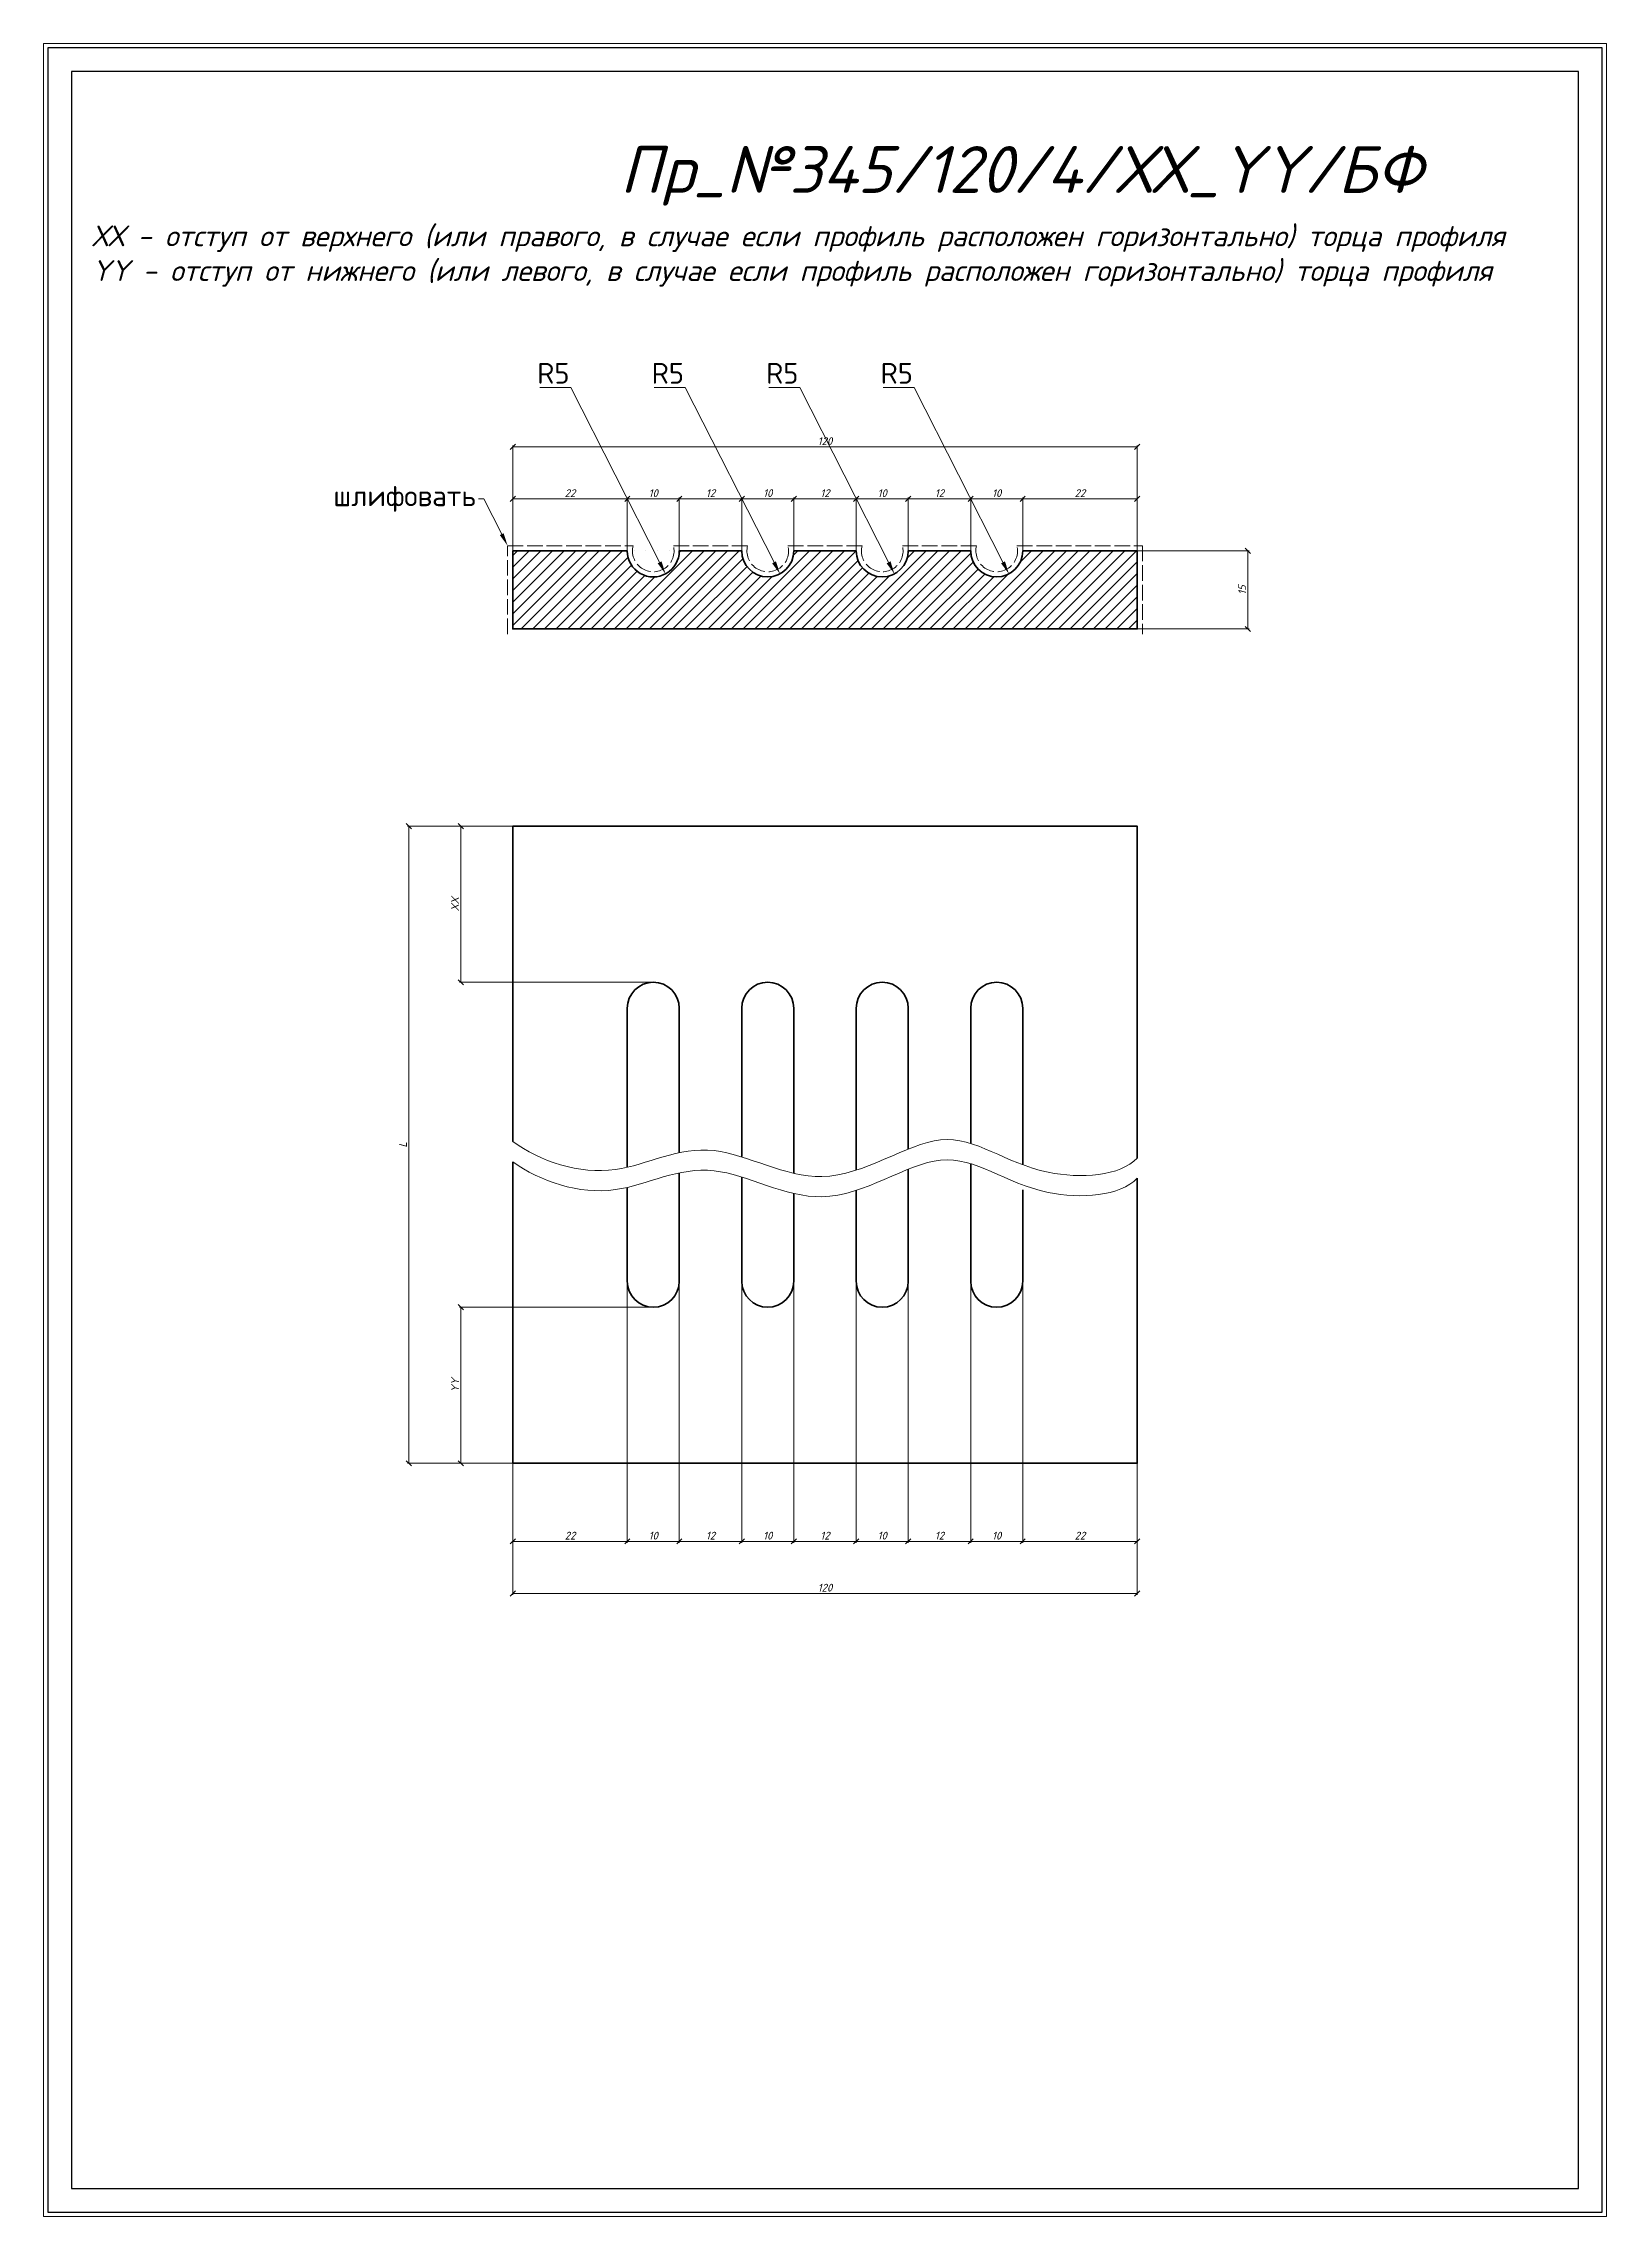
# Model space of a CAD drawing. Header units: millimetres. Extents: x 4470 to 4771, y -2217 to -1799.
import ezdxf
from ezdxf import colors
from ezdxf.entities.mleader import LeaderData, LeaderLine
from ezdxf.math import Vec2, Vec3

# ---------------------------------------------------------------- set-up
doc = ezdxf.new("R2010")
doc.units = ezdxf.units.MM
doc.linetypes.add('ACAD_ISO02W100', pattern=[15, 12, -3])
doc.layers.get('0').update_dxf_attribs({"lineweight": 13})
for name, color, linetype, lineweight in [('Пр_№345-БФ', 1, 'Continuous', 35), ('служебный слой ЛИНИИ ПУНКТИРНЫЕ', 7, 'ACAD_ISO02W100', 13), ('служебный слой НАДПИСИ', 7, 'Continuous', 13), ('служебный слой ПОЗИЦИИ', 7, 'Continuous', 13), ('служебный слой РАЗМЕРЫ', 7, 'Continuous', 9), ('служебный слой ШТАМП', 7, 'Continuous', 30), ('служебный слой ШТРИХОВКА', 7, 'Continuous', 5)]:
    doc.layers.add(name, color=color, linetype=linetype, lineweight=lineweight)
doc.styles.add('ЕСКД', font='isocpeur.ttf', dxfattribs={"oblique": 15})
doc.styles.add('ЕСКД профили размеры', font='isocpeur.ttf')
doc.styles.add('ЕСКД штамп_текст', font='isocpeur.ttf')
doc.dimstyles.new('ЕСКД', dxfattribs={"dimtxt": 3.5, "dimasz": 2.5, "dimexe": 0.25, "dimexo": 0, "dimgap": 0.35, "dimtad": 1, "dimdec": 1, "dimzin": 9, "dimtxsty": 'ЕСКД', "dimblk": 'OBLIQUE', "dimcen": 0, "dimclrd": 256, "dimclre": 256, "dimclrt": 256, "dimadec": 1, "dimazin": 0, "dimtfac": 1, "dimtdec": 1, "dimtmove": 0, "dimatfit": 3, "dimldrblk": 'DOTSMALL', "dimfxl": 1, "dimlwd": -1, "dimlwe": -1, "dimarcsym": 0})
doc.dimstyles.new('ЕСКД профили$4', dxfattribs={"dimtxt": 1.5, "dimasz": 1, "dimexe": 0.3, "dimexo": 0, "dimgap": 0.35, "dimtad": 1, "dimtoh": 1, "dimdec": 1, "dimzin": 9, "dimtxsty": 'ЕСКД профили размеры', "dimblk": 'OBLIQUE', "dimcen": 0, "dimse1": 1, "dimclrd": 256, "dimclre": 256, "dimclrt": 256, "dimadec": 1, "dimazin": 0, "dimtfac": 1, "dimtdec": 1, "dimtofl": 0, "dimtmove": 0, "dimatfit": 3, "dimldrblk": 'DOTSMALL', "dimfxl": 1, "dimlwd": -1, "dimlwe": -1, "dimarcsym": 2})

# ---------------------------------------------------------------- blocks, each defined once
blk = doc.blocks.new('_DotSmall')
at = {"color": 0, "linetype": 'ByBlock', "lineweight": -3, "const_width": 0.5}
blk.add_lwpolyline([(-0.0625, 0, 1), (0.0625, 0, 1)], format="xyb", close=True, dxfattribs=at)
blk = doc.blocks.new('_OBLIQUE')
at = {"color": 0, "linetype": 'ByBlock'}
blk.add_line((-0.5, -0.5), (0.5, 0.5), dxfattribs=at)
blk = doc.blocks.new('*D8')
at = {"layer": 'Defpoints', "color": 0, "transparency": 16777216}
for p in [(4651.28, -1892.35), (4653.55, -1896.81)]:
    blk.add_point(p, dxfattribs=at)
at = {"layer": 'служебный слой РАЗМЕРЫ', "transparency": 16777216}
for p, q in [((4631.66, -1865.46), (4637.61, -1865.46)), ((4637.61, -1865.46), (4654.68, -1899.04))]:
    blk.add_line(p, q, dxfattribs=at)
blk.add_solid([(4655.06, -1898.85), (4654.31, -1899.23), (4655.82, -1901.27)], dxfattribs=at)
at = {"layer": 'служебный слой РАЗМЕРЫ', "transparency": 16777216, "insert": (4634.26, -1862.71), "char_height": 4, "attachment_point": 5, "style": 'ЕСКД профили размеры'}
blk.add_mtext('R5', dxfattribs=at)
blk = doc.blocks.new('*D7')
at = {"layer": 'Defpoints', "color": 0, "transparency": 16777216}
for p in [(4629.29, -1892.35), (4631.55, -1896.81)]:
    blk.add_point(p, dxfattribs=at)
at = {"layer": 'служебный слой РАЗМЕРЫ', "transparency": 16777216}
for p, q in [((4609.66, -1865.46), (4615.61, -1865.46)), ((4615.61, -1865.46), (4632.68, -1899.04))]:
    blk.add_line(p, q, dxfattribs=at)
blk.add_solid([(4633.06, -1898.85), (4632.31, -1899.23), (4633.82, -1901.27)], dxfattribs=at)
at = {"layer": 'служебный слой РАЗМЕРЫ', "transparency": 16777216, "insert": (4612.26, -1862.71), "char_height": 4, "attachment_point": 5, "style": 'ЕСКД профили размеры'}
blk.add_mtext('R5', dxfattribs=at)
blk = doc.blocks.new('*D6')
at = {"layer": 'Defpoints', "color": 0, "transparency": 16777216}
for p in [(4607.28, -1892.35), (4609.55, -1896.81)]:
    blk.add_point(p, dxfattribs=at)
at = {"layer": 'служебный слой РАЗМЕРЫ', "transparency": 16777216}
for p, q in [((4587.66, -1865.46), (4593.61, -1865.46)), ((4593.61, -1865.46), (4610.68, -1899.04))]:
    blk.add_line(p, q, dxfattribs=at)
blk.add_solid([(4611.05, -1898.85), (4610.31, -1899.23), (4611.82, -1901.27)], dxfattribs=at)
at = {"layer": 'служебный слой РАЗМЕРЫ', "transparency": 16777216, "insert": (4590.26, -1862.71), "char_height": 4, "attachment_point": 5, "style": 'ЕСКД профили размеры'}
blk.add_mtext('R5', dxfattribs=at)
blk = doc.blocks.new('*D5')
at = {"layer": 'Defpoints', "color": 0, "transparency": 16777216}
for p in [(4585.29, -1892.35), (4587.55, -1896.81)]:
    blk.add_point(p, dxfattribs=at)
at = {"layer": 'служебный слой РАЗМЕРЫ', "transparency": 16777216}
for p, q in [((4565.66, -1865.46), (4571.61, -1865.46)), ((4571.61, -1865.46), (4588.69, -1899.04))]:
    blk.add_line(p, q, dxfattribs=at)
blk.add_solid([(4589.06, -1898.85), (4588.31, -1899.23), (4589.82, -1901.27)], dxfattribs=at)
at = {"layer": 'служебный слой РАЗМЕРЫ', "transparency": 16777216, "insert": (4568.26, -1862.71), "char_height": 4, "attachment_point": 5, "style": 'ЕСКД профили размеры'}
blk.add_mtext('R5', dxfattribs=at)
blk = doc.blocks.new('*D4')
at = {"layer": 'Defpoints', "color": 0, "transparency": 16777216}
for p in [(4587.47, -2042.2), (4550.47, -2072.2), (4560.47, -2072.2)]:
    blk.add_point(p, dxfattribs=at)
at = {"layer": 'служебный слой РАЗМЕРЫ', "transparency": 16777216}
for p, q in [((4587.47, -2042.2), (4550.22, -2042.2)), ((4550.47, -2042.2), (4550.47, -2072.2)), ((4560.47, -2072.2), (4550.22, -2072.2))]:
    blk.add_line(p, q, dxfattribs=at)
for p, rotation in [((4550.47, -2042.2), 90), ((4550.47, -2072.2), 270)]:
    blk.add_blockref('_OBLIQUE', p, dxfattribs=dict(at, rotation=rotation))
at = {"layer": 'служебный слой РАЗМЕРЫ', "transparency": 16777216, "insert": (4549.37, -2057.2), "char_height": 1.5, "attachment_point": 5, "rotation": 90, "style": 'ЕСКД'}
blk.add_mtext('YY', dxfattribs=at)
blk = doc.blocks.new('*D21')
at = {"layer": 'Defpoints', "color": 0, "transparency": 16777216}
for p in [(4582.47, -2037.2), (4560.47, -2072.2), (4560.47, -2087.2)]:
    blk.add_point(p, dxfattribs=at)
at = {"layer": 'служебный слой РАЗМЕРЫ', "transparency": 16777216}
for p, q in [((4582.47, -2037.2), (4582.47, -2087.45)), ((4560.47, -2072.2), (4560.47, -2087.45)), ((4582.47, -2087.2), (4560.47, -2087.2))]:
    blk.add_line(p, q, dxfattribs=at)
at = {"layer": 'служебный слой РАЗМЕРЫ', "transparency": 16777216, "rotation": 180}
blk.add_blockref('_OBLIQUE', (4560.47, -2087.2), dxfattribs=at)
at = {"layer": 'служебный слой РАЗМЕРЫ', "transparency": 16777216}
blk.add_blockref('_OBLIQUE', (4582.47, -2087.2), dxfattribs=at)
at = {"layer": 'служебный слой РАЗМЕРЫ', "transparency": 16777216, "insert": (4571.47, -2086.1), "char_height": 1.5, "attachment_point": 5, "style": 'ЕСКД'}
blk.add_mtext('22', dxfattribs=at)
blk = doc.blocks.new('*D16')
at = {"layer": 'Defpoints', "color": 0, "transparency": 16777216}
for p in [(4560.47, -1949.75), (4540.47, -2072.2), (4560.47, -2072.2)]:
    blk.add_point(p, dxfattribs=at)
at = {"layer": 'служебный слой РАЗМЕРЫ', "transparency": 16777216}
for p, q in [((4560.47, -1949.75), (4540.22, -1949.75)), ((4540.47, -1949.75), (4540.47, -2072.2)), ((4560.47, -2072.2), (4540.22, -2072.2))]:
    blk.add_line(p, q, dxfattribs=at)
for p, rotation in [((4540.47, -1949.75), 90), ((4540.47, -2072.2), 270)]:
    blk.add_blockref('_OBLIQUE', p, dxfattribs=dict(at, rotation=rotation))
at = {"layer": 'служебный слой РАЗМЕРЫ', "transparency": 16777216, "insert": (4539.37, -2010.98), "char_height": 1.5, "attachment_point": 5, "rotation": 90, "style": 'ЕСКД'}
blk.add_mtext('L', dxfattribs=at)
blk = doc.blocks.new('*D29')
at = {"layer": 'Defpoints', "color": 0, "transparency": 16777216}
for p in [(4648.47, -1886.85), (4648.47, -1896.85), (4658.47, -1896.85)]:
    blk.add_point(p, dxfattribs=at)
at = {"layer": 'служебный слой РАЗМЕРЫ', "transparency": 16777216}
for p, q in [((4648.47, -1896.85), (4648.47, -1886.6)), ((4658.47, -1886.85), (4648.47, -1886.85)), ((4658.47, -1896.85), (4658.47, -1886.6))]:
    blk.add_line(p, q, dxfattribs=at)
at = {"layer": 'служебный слой РАЗМЕРЫ', "transparency": 16777216, "rotation": 180}
blk.add_blockref('_OBLIQUE', (4648.47, -1886.85), dxfattribs=at)
at = {"layer": 'служебный слой РАЗМЕРЫ', "transparency": 16777216}
blk.add_blockref('_OBLIQUE', (4658.47, -1886.85), dxfattribs=at)
at = {"layer": 'служебный слой РАЗМЕРЫ', "transparency": 16777216, "insert": (4653.47, -1885.75), "char_height": 1.5, "attachment_point": 5, "style": 'ЕСКД'}
blk.add_mtext('10', dxfattribs=at)
blk = doc.blocks.new('*D13')
at = {"layer": 'Defpoints', "color": 0, "transparency": 16777216}
for p in [(4592.47, -1886.85), (4582.47, -1896.85), (4592.47, -1896.85)]:
    blk.add_point(p, dxfattribs=at)
at = {"layer": 'служебный слой РАЗМЕРЫ', "transparency": 16777216}
for p, q in [((4582.47, -1896.85), (4582.47, -1886.6)), ((4582.47, -1886.85), (4592.47, -1886.85)), ((4592.47, -1896.85), (4592.47, -1886.6))]:
    blk.add_line(p, q, dxfattribs=at)
at = {"layer": 'служебный слой РАЗМЕРЫ', "transparency": 16777216, "rotation": 180}
blk.add_blockref('_OBLIQUE', (4582.47, -1886.85), dxfattribs=at)
at = {"layer": 'служебный слой РАЗМЕРЫ', "transparency": 16777216}
blk.add_blockref('_OBLIQUE', (4592.47, -1886.85), dxfattribs=at)
at = {"layer": 'служебный слой РАЗМЕРЫ', "transparency": 16777216, "insert": (4587.47, -1885.75), "char_height": 1.5, "attachment_point": 5, "style": 'ЕСКД'}
blk.add_mtext('10', dxfattribs=at)
blk = doc.blocks.new('*D12')
at = {"layer": 'Defpoints', "color": 0, "transparency": 16777216}
for p in [(4636.47, -1886.85), (4636.47, -1896.85), (4648.47, -1896.85)]:
    blk.add_point(p, dxfattribs=at)
at = {"layer": 'служебный слой РАЗМЕРЫ', "transparency": 16777216}
for p, q in [((4636.47, -1896.85), (4636.47, -1886.6)), ((4648.47, -1886.85), (4636.47, -1886.85)), ((4648.47, -1896.85), (4648.47, -1886.6))]:
    blk.add_line(p, q, dxfattribs=at)
at = {"layer": 'служебный слой РАЗМЕРЫ', "transparency": 16777216, "rotation": 180}
blk.add_blockref('_OBLIQUE', (4636.47, -1886.85), dxfattribs=at)
at = {"layer": 'служебный слой РАЗМЕРЫ', "transparency": 16777216}
blk.add_blockref('_OBLIQUE', (4648.47, -1886.85), dxfattribs=at)
at = {"layer": 'служебный слой РАЗМЕРЫ', "transparency": 16777216, "insert": (4642.47, -1885.75), "char_height": 1.5, "attachment_point": 5, "style": 'ЕСКД'}
blk.add_mtext('12', dxfattribs=at)
blk = doc.blocks.new('*D11')
at = {"layer": 'Defpoints', "color": 0, "transparency": 16777216}
for p in [(4614.47, -1886.85), (4614.47, -1896.85), (4626.47, -1896.85)]:
    blk.add_point(p, dxfattribs=at)
at = {"layer": 'служебный слой РАЗМЕРЫ', "transparency": 16777216}
for p, q in [((4614.47, -1896.85), (4614.47, -1886.6)), ((4626.47, -1886.85), (4614.47, -1886.85)), ((4626.47, -1896.85), (4626.47, -1886.6))]:
    blk.add_line(p, q, dxfattribs=at)
at = {"layer": 'служебный слой РАЗМЕРЫ', "transparency": 16777216, "rotation": 180}
blk.add_blockref('_OBLIQUE', (4614.47, -1886.85), dxfattribs=at)
at = {"layer": 'служебный слой РАЗМЕРЫ', "transparency": 16777216}
blk.add_blockref('_OBLIQUE', (4626.47, -1886.85), dxfattribs=at)
at = {"layer": 'служебный слой РАЗМЕРЫ', "transparency": 16777216, "insert": (4620.47, -1885.75), "char_height": 1.5, "attachment_point": 5, "style": 'ЕСКД'}
blk.add_mtext('12', dxfattribs=at)
blk = doc.blocks.new('*D26')
at = {"layer": 'Defpoints', "color": 0, "transparency": 16777216}
for p in [(4560.47, -1886.85), (4560.47, -1896.85), (4582.48, -1896.85)]:
    blk.add_point(p, dxfattribs=at)
at = {"layer": 'служебный слой РАЗМЕРЫ', "transparency": 16777216}
for p, q in [((4560.47, -1896.85), (4560.47, -1886.6)), ((4582.48, -1886.85), (4560.47, -1886.85)), ((4582.48, -1896.85), (4582.48, -1886.6))]:
    blk.add_line(p, q, dxfattribs=at)
at = {"layer": 'служебный слой РАЗМЕРЫ', "transparency": 16777216, "rotation": 180}
blk.add_blockref('_OBLIQUE', (4560.47, -1886.85), dxfattribs=at)
at = {"layer": 'служебный слой РАЗМЕРЫ', "transparency": 16777216}
blk.add_blockref('_OBLIQUE', (4582.48, -1886.85), dxfattribs=at)
at = {"layer": 'служебный слой РАЗМЕРЫ', "transparency": 16777216, "insert": (4571.47, -1885.75), "char_height": 1.5, "attachment_point": 5, "style": 'ЕСКД'}
blk.add_mtext('22', dxfattribs=at)
blk = doc.blocks.new('*D25')
at = {"layer": 'Defpoints', "color": 0, "transparency": 16777216}
for p in [(4560.47, -1876.85), (4560.47, -1896.85), (4680.47, -1896.85)]:
    blk.add_point(p, dxfattribs=at)
at = {"layer": 'служебный слой РАЗМЕРЫ', "transparency": 16777216}
for p, q in [((4560.47, -1896.85), (4560.47, -1876.6)), ((4680.47, -1876.85), (4560.47, -1876.85)), ((4680.47, -1896.85), (4680.47, -1876.6))]:
    blk.add_line(p, q, dxfattribs=at)
at = {"layer": 'служебный слой РАЗМЕРЫ', "transparency": 16777216, "rotation": 180}
blk.add_blockref('_OBLIQUE', (4560.47, -1876.85), dxfattribs=at)
at = {"layer": 'служебный слой РАЗМЕРЫ', "transparency": 16777216}
blk.add_blockref('_OBLIQUE', (4680.47, -1876.85), dxfattribs=at)
at = {"layer": 'служебный слой РАЗМЕРЫ', "transparency": 16777216, "insert": (4620.47, -1875.75), "char_height": 1.5, "attachment_point": 5, "style": 'ЕСКД'}
blk.add_mtext('120', dxfattribs=at)

msp = doc.modelspace()

# ---------------------------------------------------------------- hatches: boundary and pattern name
at = {"layer": 'служебный слой ШТРИХОВКА'}
h = msp.add_hatch(dxfattribs=at)
h.set_pattern_fill('ANSI31', color=256, scale=0.5, style=0)
h.set_pattern_definition([(45, (-208.2593, 2585.4484), (-1.122532, 1.122532), [])])
edge = h.paths.add_edge_path()
edge.add_line((4680.47, -1896.85), (4658.47, -1896.85))
edge.add_arc((4653.47, -1896.85), 5, -180, 0, ccw=False)
edge.add_line((4648.47, -1896.85), (4636.47, -1896.85))
edge.add_arc((4631.47, -1896.85), 5, -180, 0, ccw=False)
edge.add_line((4626.47, -1896.85), (4614.47, -1896.85))
edge.add_arc((4609.47, -1896.85), 5, -180, 0, ccw=False)
edge.add_line((4604.47, -1896.85), (4592.47, -1896.85))
edge.add_arc((4587.47, -1896.85), 5, -180.0443, 0.0443, ccw=False)
edge.add_line((4582.48, -1896.85), (4560.47, -1896.85))
edge.add_line((4560.47, -1896.85), (4560.47, -1911.85))
edge.add_line((4560.47, -1911.85), (4574.47, -1911.85))
edge.add_line((4574.47, -1911.85), (4666.47, -1911.85))
edge.add_line((4666.47, -1911.85), (4673.47, -1911.85))
edge.add_line((4673.47, -1911.85), (4680.47, -1911.85))
edge.add_line((4680.47, -1911.85), (4680.47, -1896.85))

# ---------------------------------------------------------------- linework, layer by layer
at = {"layer": 'Пр_№345-БФ'}
msp.add_lwpolyline([(4680.47, -1896.85), (4658.47, -1896.85, -1), (4648.47, -1896.85), (4636.47, -1896.85, -1), (4626.47, -1896.85), (4614.47, -1896.85, -1), (4604.47, -1896.85), (4592.47, -1896.85, -1.000774), (4582.48, -1896.85), (4560.47, -1896.85), (4560.47, -1911.85), (4560.47, -1911.85), (4560.47, -1911.85), (4680.47, -1911.85), (4680.47, -1911.85), (4680.47, -1911.85), (4680.47, -1911.85), (4680.47, -1911.85)], format="xyb", close=True, dxfattribs=at)
for points in [[(4560.47, -2010.38), (4560.47, -1949.75), (4680.47, -1949.75), (4680.47, -2013.54)], [(4560.47, -2014.26), (4560.47, -2072.2), (4680.47, -2072.2), (4680.47, -2017.41)], [(4648.47, -2014.61), (4648.47, -2014.61)]]:
    msp.add_lwpolyline(points, dxfattribs=at)
for points in [[(4592.47, -2012.51), (4592.47, -1984.75, 1), (4582.47, -1984.75), (4582.47, -2015.3)], [(4614.47, -2016.46), (4614.47, -1984.75, 1), (4604.47, -1984.75), (4604.47, -2013.22)], [(4636.47, -2011.8), (4636.47, -1984.75, 1), (4626.47, -1984.75), (4626.47, -2015.86)], [(4658.47, -2014.82), (4658.47, -1984.75, 1), (4648.47, -1984.75), (4648.47, -2010.74)], [(4592.47, -2016.39), (4592.47, -2037.2, -1), (4582.47, -2037.2), (4582.47, -2019.17)], [(4636.47, -2015.68), (4636.47, -2037.2, -1), (4626.47, -2037.2), (4626.47, -2019.74)], [(4658.47, -2019.65), (4658.47, -2037.2, -1), (4648.47, -2037.2), (4648.47, -2014.61)], [(4614.47, -2020.33), (4614.47, -2037.2, -1), (4604.47, -2037.2), (4604.47, -2017.2)]]:
    msp.add_lwpolyline(points, format="xyb", dxfattribs=at)
at = {"layer": 'служебный слой ЛИНИИ ПУНКТИРНЫЕ', "ltscale": 0.25}
msp.add_lwpolyline([(4559.47, -1912.85), (4559.47, -1912.85), (4559.47, -1895.85), (4583.6, -1895.85, 1.29266), (4591.34, -1895.85), (4605.6, -1895.85, 1.290994), (4613.35, -1895.85), (4627.6, -1895.85, 1.290994), (4635.35, -1895.85), (4649.6, -1895.85, 1.290994), (4657.35, -1895.85), (4681.47, -1895.85), (4681.47, -1912.85), (4681.47, -1912.85), (4681.47, -1912.85), (4681.47, -1912.85), (4681.47, -1912.85), (4681.47, -1912.85), (4681.47, -1912.85), (4681.47, -1912.85)], format="xyb", dxfattribs=at)
at = {"layer": 'служебный слой ШТАМП', "color": 6, "lineweight": 5, "ltscale": 100}
msp.add_lwpolyline([(4770.68, -1799.32), (4470.27, -1799.32), (4470.27, -2216.96), (4770.68, -2216.96)], close=True, dxfattribs=at)
at = {"layer": 'служебный слой ШТАМП', "color": 0, "ltscale": 100}
for points in [[(4769.81, -1800.19), (4471.13, -1800.19), (4471.13, -2216.1), (4769.81, -2216.1)], [(4765.28, -1804.72), (4475.66, -1804.72), (4475.66, -2211.56), (4765.28, -2211.56)]]:
    msp.add_lwpolyline(points, close=True, dxfattribs=at)
at = {"layer": 'служебный слой ШТРИХОВКА'}
for points in [[(4560.47, -2010.38), (4565.73, -2014.12), (4579.61, -2018.96), (4597.64, -2008.03), (4621.16, -2022.32), (4644.21, -2004.35), (4658.89, -2018.27), (4677.29, -2017), (4680.47, -2013.54)], [(4560.47, -2014.26), (4565.73, -2018), (4579.61, -2022.84), (4597.64, -2011.9), (4621.16, -2026.2), (4644.21, -2008.23), (4658.89, -2022.14), (4677.29, -2020.87), (4680.47, -2017.41)]]:
    msp.add_open_spline(points, degree=3, knots=[0, 0, 0, 0, 16.914398, 31.673167, 45.232529, 60.868694, 76.888333, 88.564807, 88.564807, 88.564807, 88.564807], dxfattribs=at)

# ---------------------------------------------------------------- texts
at = {"layer": 'служебный слой НАДПИСИ', "style": 'ЕСКД', "oblique": 15}
msp.add_text('Пр_№345/120/4/ХХ_YY/БФ', height=9, dxfattribs=at).set_placement((4581.06, -1828.04))
at = {"layer": 'служебный слой НАДПИСИ', "insert": (4479.58, -1834.3), "char_height": 4, "attachment_point": 1, "style": 'ЕСКД'}
msp.add_mtext_dynamic_manual_height_columns('ХХ - отступ от верхнего (или правого, в случае если профиль расположен горизонтально) торца профиля\\PYY - отступ от нижнего (или левого, в случае если профиль расположен горизонтально) торца профиля', width=307.678, gutter_width=15, heights=[0], dxfattribs=at)

# ---------------------------------------------------------------- dimensions: what is measured, and where the dimension line sits
at = {"layer": 'служебный слой РАЗМЕРЫ'}
for center, mpoint, picture, middle in [((4587.55, -1896.81), (4585.29, -1892.35), '*D5', (4568.26, -1865.46)), ((4609.55, -1896.81), (4607.28, -1892.35), '*D6', (4590.26, -1865.46)), ((4631.55, -1896.81), (4629.29, -1892.35), '*D7', (4612.26, -1865.46)), ((4653.55, -1896.81), (4651.28, -1892.35), '*D8', (4634.26, -1865.46))]:
    dim = msp.add_radius_dim(center=center, mpoint=mpoint, dimstyle='ЕСКД профили$4', override={"dimtxt": 4, "dimasz": 2.5, "dimgap": 0.75, "dimsah": 1}, dxfattribs=at)
    dim.commit()
    dim.dimension.update_dxf_attribs({"geometry": picture, "text_midpoint": middle, "dimtype": 132})
for base, p1, p2, picture, middle in [((4560.47, -1876.85), (4680.47, -1896.85), (4560.47, -1896.85), '*D25', (4620.47, -1875.75)), ((4592.47, -1886.85), (4582.47, -1896.85), (4592.47, -1896.85), '*D13', (4587.47, -1885.75)), ((4614.47, -1886.85), (4626.47, -1896.85), (4614.47, -1896.85), '*D11', (4620.47, -1885.75)), ((4636.47, -1886.85), (4648.47, -1896.85), (4636.47, -1896.85), '*D12', (4642.47, -1885.75))]:
    dim = msp.add_linear_dim(base=base, p1=p1, p2=p2, angle=180, dimstyle='ЕСКД', override={"dimtxt": 1.5, "dimasz": 1}, dxfattribs=at)
    dim.commit()
    dim.dimension.update_dxf_attribs({"geometry": picture, "text_midpoint": middle})
for base, p1, p2, picture, middle in [((4560.47, -1886.85), (4582.48, -1896.85), (4560.47, -1896.85), '*D26', (4571.47, -1885.75)), ((4648.47, -1886.85), (4658.47, -1896.85), (4648.47, -1896.85), '*D29', (4653.47, -1885.75)), ((4560.47, -2087.2), (4582.47, -2037.2), (4560.47, -2072.2), '*D21', (4571.47, -2086.1))]:
    dim = msp.add_linear_dim(base=base, p1=p1, p2=p2, dimstyle='ЕСКД', override={"dimtxt": 1.5, "dimasz": 1}, dxfattribs=at)
    dim.commit()
    dim.dimension.update_dxf_attribs({"geometry": picture, "text_midpoint": middle})
for base, p1, p2 in [((4604.47, -1886.85), (4592.47, -1896.85), (4604.47, -1896.85)), ((4614.47, -1886.85), (4604.47, -1896.85), (4614.47, -1896.85)), ((4636.47, -1886.85), (4626.47, -1896.85), (4636.47, -1896.85)), ((4680.47, -1886.85), (4658.47, -1896.85), (4680.47, -1896.85)), ((4592.47, -2087.2), (4582.47, -2037.2), (4592.47, -2037.2)), ((4604.47, -2087.2), (4592.47, -2037.2), (4604.47, -2037.2)), ((4614.47, -2087.2), (4604.47, -2037.2), (4614.47, -2037.2)), ((4626.47, -2087.2), (4614.47, -2037.2), (4626.47, -2037.2)), ((4636.47, -2087.2), (4626.47, -2037.2), (4636.47, -2037.2)), ((4648.47, -2087.2), (4636.47, -2037.2), (4648.47, -2037.2)), ((4658.47, -2087.2), (4648.47, -2037.2), (4658.47, -2037.2)), ((4680.47, -2087.2), (4658.47, -2037.2), (4680.47, -2072.2)), ((4680.47, -2097.2), (4560.47, -2072.2), (4680.47, -2072.2))]:
    msp.add_linear_dim(base=base, p1=p1, p2=p2, dimstyle='ЕСКД', override={"dimtxt": 1.5, "dimasz": 1}, dxfattribs=at).render()
msp.add_linear_dim(base=(4701.75, -1896.85), p1=(4680.47, -1911.85), p2=(4680.47, -1896.85), angle=90, dimstyle='ЕСКД', override={"dimtxt": 1.5, "dimasz": 1}, dxfattribs=at).render()
for base, p1, angle, text, picture, middle in [((4540.47, -2072.2), (4560.47, -1949.75), 90, 'L', '*D16', (4539.37, -2010.98)), ((4550.47, -2072.2), (4587.47, -2042.2), 270, 'YY', '*D4', (4549.37, -2057.2))]:
    dim = msp.add_linear_dim(base=base, p1=p1, p2=(4560.47, -2072.2), angle=angle, text=text, dimstyle='ЕСКД', override={"dimtxt": 1.5, "dimasz": 1}, dxfattribs=at)
    dim.commit()
    dim.dimension.update_dxf_attribs({"geometry": picture, "text_midpoint": middle})
msp.add_linear_dim(base=(4550.47, -1949.75), p1=(4587.47, -1979.75), p2=(4560.47, -1949.75), angle=90, text='XX', dimstyle='ЕСКД', override={"dimtxt": 1.5, "dimasz": 1}, dxfattribs=at).render()

# ---------------------------------------------------------------- leaders
at = {"layer": 'служебный слой ПОЗИЦИИ'}
ml = msp.add_multileader_mtext('Standard', dxfattribs=at)
ml.set_content('\\A1;шлифовать', color=256, style='ЕСКД штамп_текст')
ml.set_leader_properties(color=256, linetype='ByLayer', lineweight=-1)
ml.build(insert=Vec2(0, 0))
ml.multileader.update_dxf_attribs({"dogleg_length": 1, "arrow_head_size": 2.5})
ctx = ml.context
ctx.base_point, ctx.arrow_head_size, ctx.landing_gap_size, ctx.plane_origin = Vec3(4525.7, -1886.85), 2.5, 0.5, Vec3(4582.9, -1874.16)
ctx.text_align_type = 2
notes = []
notes.append((ctx, [(0, (1, 1, 0), (4554.9, -1886.85), (-1, 0), 1, [(0, [(4559.47, -1895.85)], 0, [])])]))
ctx.mtext.insert, ctx.mtext.alignment, ctx.mtext.flow_direction = Vec3(4553.4, -1884.25), 3, 5
for ctx, leaders in notes:
    for number, flags, end, landing, length, lines in leaders:
        leader = LeaderData()
        leader.index, (leader.has_last_leader_line, leader.has_dogleg_vector, leader.attachment_direction) = number, flags
        leader.last_leader_point, leader.dogleg_vector, leader.dogleg_length = Vec3(end), Vec3(landing), length
        for number, points, colour, breaks in lines:
            line = LeaderLine()
            line.index, line.vertices, line.color, line.breaks = number, Vec3.list(points), colors.encode_raw_color(colour), breaks
            leader.lines.append(line)
        ctx.leaders.append(leader)

doc.saveas('drawing.dxf')
